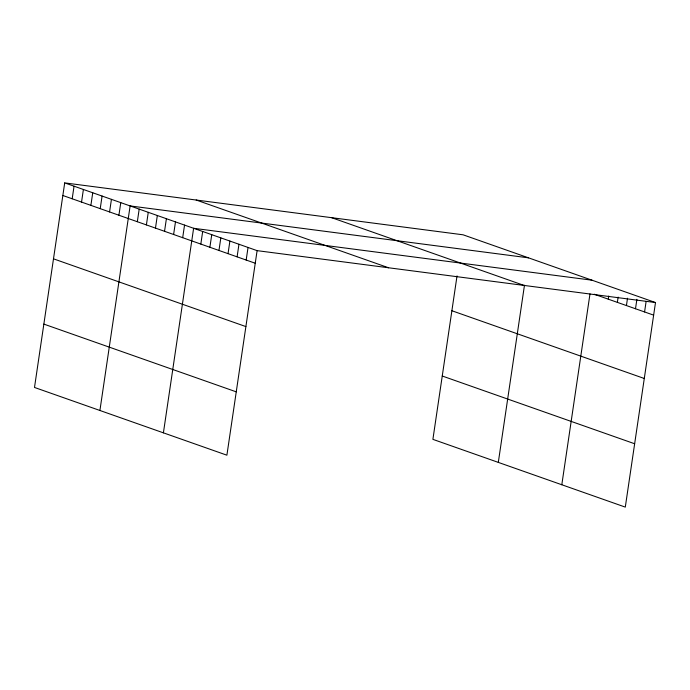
<?xml version="1.0" encoding="UTF-8"?>
<svg xmlns="http://www.w3.org/2000/svg" width="690" height="690" viewBox="0 0 690 690"><rect width="100%" height="100%" fill="white"/><g stroke="black" fill="none" stroke-linecap="round" stroke-linejoin="round"><path stroke-width="1.03" d="M64.705 182.893L34.5 387.452L226.898 455.193L257.103 250.643L64.705 182.893L463.102 234.807L655.5 302.548L625.295 507.107L432.897 439.358L457.03 275.905M72.191 198.78L74.054 186.188M81.541 202.075L83.395 189.474M90.882 205.361L92.745 192.769M100.223 208.656L102.086 196.055M109.572 211.942L111.435 199.35M118.913 215.237L120.776 202.636M99.912 410.49L130.125 205.93L528.514 257.836M137.336 221.714L139.19 209.122M146.401 224.914L148.264 212.313M155.474 228.105L157.329 215.513M164.539 231.297L166.402 218.704M173.613 234.488L175.476 221.895M182.686 237.688L184.541 225.095M163.409 432.846L193.614 228.287L592.011 280.192M200.825 244.07L202.679 231.478M209.889 247.27L211.752 234.669M218.963 250.461L220.826 237.869M228.036 253.653L229.891 241.06M237.101 256.844L238.964 244.251M246.175 260.044L248.038 247.443M498.309 462.395L524.478 285.212M561.807 484.751L589.993 293.845M608.287 299.175L608.752 296.027M617.36 302.367L618.136 297.123M626.434 305.558L627.512 298.209M635.499 308.758L636.896 299.305M644.572 311.949L646.116 301.452M257.103 250.643L655.5 302.548M594.176 294.207L653.637 315.14M331.631 217.678L524.029 285.419M196.176 200.022L388.574 267.772M451.89 310.741L644.288 378.491M62.85 195.494L255.24 263.235M442.247 376.015L634.645 443.756M53.492 258.836L245.89 326.586M43.858 324.102L236.256 391.851"/></g></svg>
